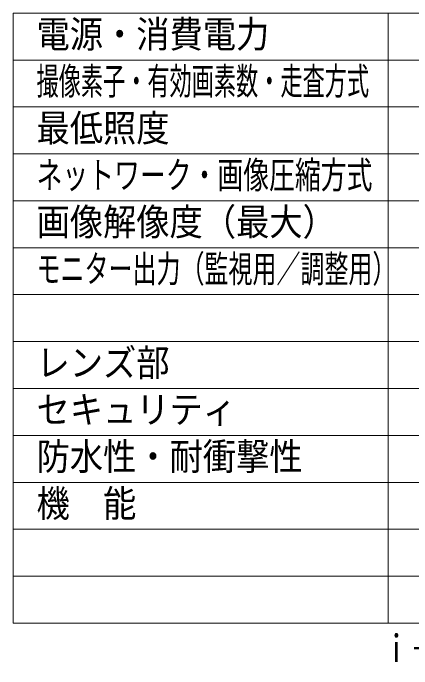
# Model space of a CAD drawing. Units: millimetres on the paper. Extents: x -63 to 65, y -59 to 60.
# Drawn here: x -62.7 to -20.2, y -59.2 to 10.6 of the extents above; entities that cross this region are included whole.
import ezdxf
from ezdxf.enums import TextEntityAlignment as Align

# ---------------------------------------------------------------- set-up
doc = ezdxf.new("R2010")
doc.units = ezdxf.units.MM
doc.layers.add('0-1_MOJI1', color=7, linetype='Continuous', lineweight=9)
doc.layers.add('0-6_WAKU', color=4, linetype='Continuous', lineweight=9)
doc.layers.add('0-2_相当品', color=4, linetype='Continuous')
doc.styles.add('ＭＳ ゴシック', font='')
doc.styles.get('ＭＳ ゴシック').set_extended_font_data('MS Gothic')

msp = doc.modelspace()

# ---------------------------------------------------------------- linework, layer by layer
at = {"layer": '0-6_WAKU', "color": 3}
for p, q in [((-62.7, -54.369), (-62.7, 10.631)), ((-62.7, 10.631), (62.3, 10.631)), ((-22.7, -54.369), (-22.7, 10.631)), ((-62.7, -54.369), (62.3, -54.369))]:
    msp.add_line(p, q, dxfattribs=at)
at = {"layer": '0-6_WAKU'}
for p, q in [((-62.7, 5.631), (62.3, 5.631)), ((-62.7, 0.631), (62.3, 0.631)), ((-62.7, -4.369), (62.3, -4.369)), ((-62.7, -9.369), (62.3, -9.369)), ((-62.7, -14.369), (62.3, -14.369)), ((62.3, -19.369), (-62.7, -19.369)), ((62.3, -24.369), (-62.7, -24.369)), ((62.3, -29.369), (-62.7, -29.369)), ((-62.7, -34.369), (62.3, -34.369)), ((-62.7, -39.369), (62.3, -39.369)), ((-62.7, -44.369), (62.3, -44.369)), ((-62.7, -49.369), (62.3, -49.369))]:
    msp.add_line(p, q, dxfattribs=at)

# ---------------------------------------------------------------- texts
at = {"layer": '0-1_MOJI1', "style": 'ＭＳ ゴシック'}
for s, height, width, p in [('電源・消費電力', 2.889, 0.9, (-60.2, 6.076)), ('撮像素子・有効画素数・走査方式', 2.889, 0.6, (-60.2, 1.076)), ('最低照度', 2.889, 0.9, (-60.2, -3.924)), ('ネットワーク・画像圧縮方式', 2.886, 0.7, (-60.2, -8.924)), ('画像解像度（最大）', 2.889, 0.9, (-60.2, -13.924)), ('モニター出力（監視用／調整用）', 2.886, 0.65, (-60.2, -18.924)), ('レンズ部', 2.889, 0.9, (-60.2, -28.924)), ('セキュリティ', 2.889, 0.9, (-60.2, -33.924)), ('防水性・耐衝撃性', 2.889, 0.9, (-60.2, -38.924)), ('機\u3000能', 2.889, 0.9, (-60.2, -43.924))]:
    msp.add_text(s, height=height, dxfattribs=dict(at, width=width)).set_placement(p, align=Align.BOTTOM_LEFT)
at = {"layer": '0-2_相当品', "style": 'ＭＳ ゴシック', "width": 0.75}
msp.add_text('ｉ－ＰＲＯ：ＷＶ－Ｓ１５３６ＬＤＮ＋ＷＶ－ＱＰＬ５００ＷＵＸ', height=2.889, dxfattribs=at).set_placement((-23.3, -59.386), align=Align.BOTTOM_LEFT)

doc.saveas('drawing.dxf')
